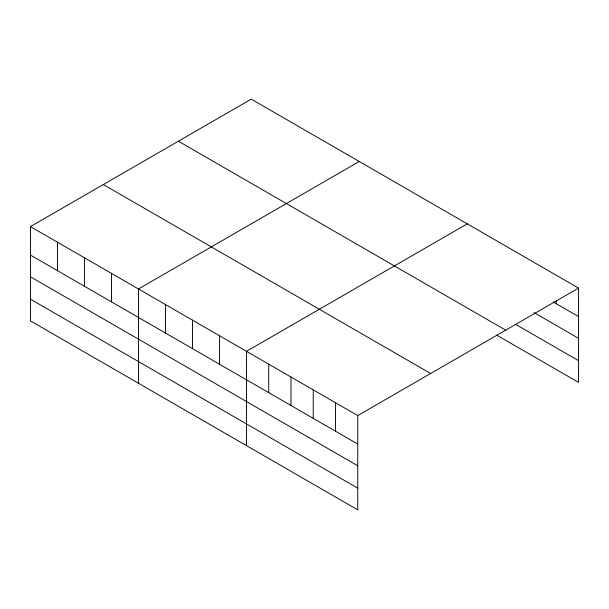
<?xml version="1.0" encoding="UTF-8"?>
<svg xmlns="http://www.w3.org/2000/svg" width="609" height="609" viewBox="0 0 609 609"><rect width="100%" height="100%" fill="white"/><g stroke="black" fill="none" stroke-linecap="round" stroke-linejoin="round"><path stroke-width="0.91" d="M30.45 226.609L357.757 415.574L357.757 509.862L30.45 320.897L30.45 226.609L251.243 99.138L578.55 288.103L578.55 382.391L496.678 335.125M359.249 161.492L138.464 288.963L138.464 383.259M467.263 223.853L246.478 351.324L246.478 445.613M357.757 415.574L578.55 288.103M553.117 301.904L578.55 316.589M534.032 312.607L578.55 338.307M515.754 324.422L578.55 360.68M178.376 141.197L505.691 330.169M103.309 184.542L430.624 373.507M30.45 255.087L357.757 444.06M30.45 276.806L357.757 465.778M30.45 299.179L357.757 488.152M556.291 300.892L556.291 303.739M335.506 402.724L335.506 431.21M313.247 389.874L313.247 418.36M290.988 377.024L290.988 405.51M268.729 364.174L268.729 392.66M219.468 335.734L219.468 364.22M192.467 320.144L192.467 348.63M165.465 304.553L165.465 333.039M111.462 273.372L111.462 301.858M84.453 257.79L84.453 286.268M57.452 242.199L57.452 270.678"/></g></svg>
